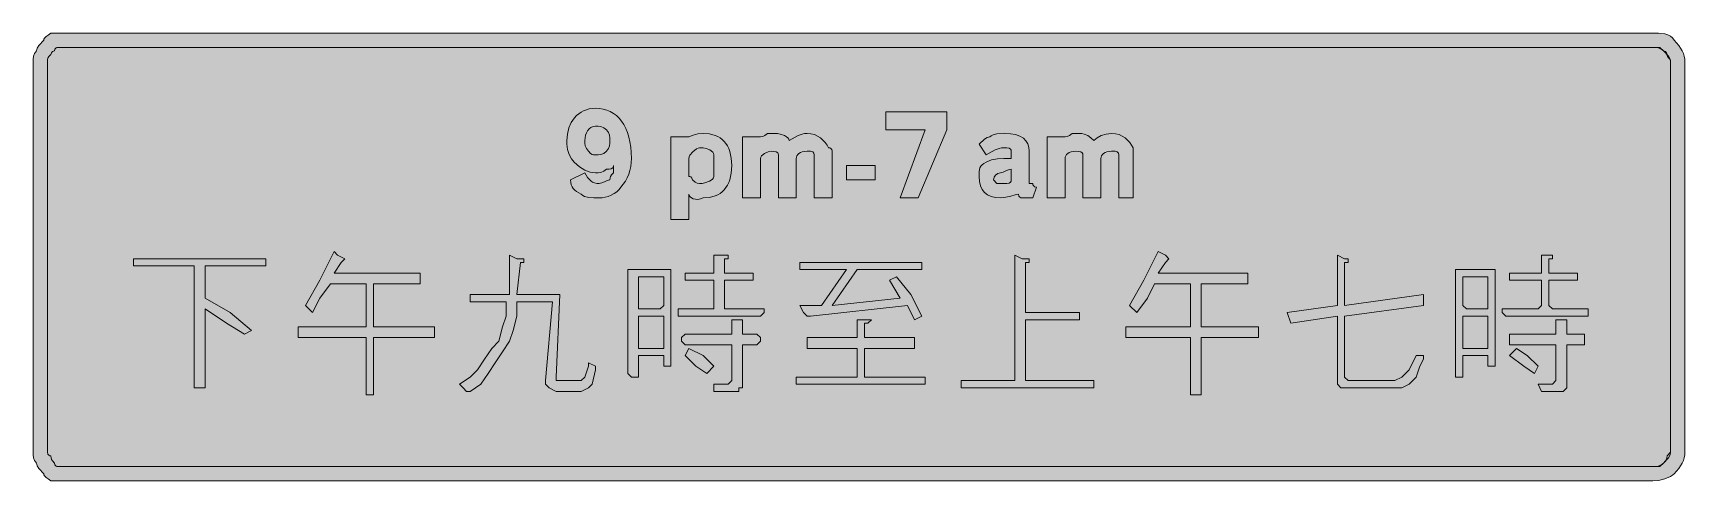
# Model space of a CAD drawing. Header units: metres. Extents: x 7 to 561, y 60 to 210.
import ezdxf

# ---------------------------------------------------------------- set-up
doc = ezdxf.new("R2010")
doc.units = ezdxf.units.M
doc.layers.add('FILL_BLACK_000000', color=7, linetype='Continuous', true_color=0x000000)
doc.layers.add('FILL_WHITE_FFFFFF', color=7, linetype='Continuous', true_color=0xffffff)

msp = doc.modelspace()

# ---------------------------------------------------------------- hatches: boundary and pattern name
at = {"layer": 'FILL_BLACK_000000', "true_color": 0x000000}
h = msp.add_hatch(color=7, dxfattribs=at)
h.dxf.hatch_style = 1
h.paths.add_polyline_path([(7.37, 201.3), (7.5, 202.2), (7.86, 203.1), (8.55, 204), (8.76, 204.9), (9.3, 205.8), (10.95, 207.6), (11, 208), (11.16, 208.31), (11.7, 208.8), (12.47, 209.29), (13.35, 210), (16.95, 210), (549.75, 210), (551.72, 209.96), (553.8, 209.7), (554.78, 209.41), (555.66, 208.99), (556.39, 208.39), (556.95, 207.6), (558.53, 205.8), (559.65, 204), (560.04, 203.1), (560.33, 202.2), (560.49, 201.3), (560.55, 200.4), (560.55, 69.6), (560.49, 68.7), (560.33, 67.8), (560.04, 66.9), (559.65, 66), (558.52, 64.2), (556.95, 62.4), (556.39, 61.95), (555.66, 61.52), (553.8, 60.75), (551.72, 60.21), (549.75, 60), (16.95, 60), (13.35, 60), (12.47, 60.71), (11.7, 61.2), (11.16, 61.69), (11, 62), (10.95, 62.4), (9.3, 64.2), (8.76, 65.1), (8.55, 66), (7.86, 66.9), (7.5, 67.8), (7.37, 68.7), (7.35, 69.6), (7.35, 200.4), (7.37, 201.3)])
h.paths.add_polyline_path([(12.66, 68.59), (12.95, 68.45), (13.35, 68.4), (13.37, 67.69), (13.5, 67.2), (13.86, 66.71), (14.55, 66), (14.7, 65.4), (15.06, 64.99), (15.35, 64.85), (15.75, 64.8), (16.95, 64.8), (549.75, 64.8), (552.15, 64.8), (553.35, 66), (554.04, 66.71), (554.4, 67.2), (554.53, 67.69), (554.55, 68.4), (555.75, 69.6), (555.75, 200.4), (555.54, 201.3), (555, 202.2), (553.35, 204), (552.45, 204.69), (551.55, 205.05), (550.65, 205.18), (549.75, 205.2), (16.95, 205.2), (15.75, 205.2), (15.35, 205.15), (15.06, 205.01), (14.7, 204.6), (14.55, 204), (14.15, 203.95), (13.86, 203.81), (13.5, 203.4), (13.35, 202.8), (12.66, 202.09), (12.3, 201.6), (12.17, 201.11), (12.15, 200.4), (12.15, 69.6), (12.3, 69), (12.66, 68.59)], flags=16)
h = msp.add_hatch(color=7, dxfattribs=at)
h.dxf.hatch_style = 1
h.paths.add_polyline_path([(201.54, 164.91), (201, 164.55), (200.23, 164.42), (199.35, 164.4), (198.45, 163.71), (197.55, 163.35), (196.65, 163.22), (195.75, 163.2), (194.85, 163.26), (193.95, 163.42), (193.05, 163.71), (192.15, 164.1), (190.35, 165.22), (188.55, 166.8), (187.67, 167.91), (186.9, 169.35), (186.36, 171.02), (186.15, 172.8), (186.15, 174), (186.32, 176.19), (186.81, 178.22), (187.61, 180.05), (188.7, 181.65), (189.35, 182.35), (190.08, 182.96), (190.86, 183.5), (191.72, 183.96), (192.64, 184.32), (193.61, 184.58), (194.65, 184.74), (195.75, 184.8), (197.07, 184.73), (198.33, 184.52), (199.53, 184.18), (200.66, 183.69), (201.72, 183.08), (202.71, 182.33), (203.62, 181.46), (204.45, 180.45), (205.19, 179.32), (205.85, 178.06), (206.42, 176.68), (206.89, 175.18), (207.26, 173.56), (207.53, 171.82), (207.69, 169.97), (207.75, 168), (207.69, 166.65), (207.52, 165.32), (207.24, 164.01), (206.85, 162.75), (206.34, 161.54), (205.72, 160.41), (204.99, 159.35), (204.15, 158.4), (203.59, 157.56), (202.86, 156.82), (201.98, 156.21), (201, 155.7), (199.97, 155.31), (198.92, 155.02), (197.9, 154.86), (196.95, 154.8), (195.17, 154.82), (193.5, 154.95), (192.06, 155.31), (191.45, 155.6), (190.95, 156), (189.37, 156.92), (188.76, 157.41), (188.25, 157.95), (187.86, 158.54), (187.57, 159.21), (187.41, 159.95), (187.35, 160.8), (192.15, 163.2), (193.07, 161.62), (193.56, 161.01), (194.1, 160.5), (194.69, 160.11), (195.36, 159.82), (196.1, 159.66), (196.95, 159.6), (197.85, 159.79), (198.75, 160.2), (199.65, 160.61), (200.55, 160.8), (200.57, 161.51), (200.7, 162), (201.06, 162.49), (201.75, 163.2), (201.75, 165.6), (201.7, 165.2), (201.54, 164.91)])
h.paths.add_polyline_path([(197.55, 169.35), (198.45, 169.71), (199.35, 170.4), (200.04, 171.3), (200.4, 172.2), (200.53, 173.1), (200.55, 174), (200.53, 174.9), (200.4, 175.8), (200.04, 176.7), (199.35, 177.6), (198.45, 178.29), (197.55, 178.65), (196.65, 178.78), (195.75, 178.8), (194.91, 178.69), (194.17, 178.39), (193.56, 177.91), (193.05, 177.3), (192.66, 176.57), (192.38, 175.76), (192.21, 174.9), (192.15, 174), (192.17, 173.1), (192.3, 172.2), (192.66, 171.3), (193.35, 170.4), (194.06, 169.71), (194.55, 169.35), (195.04, 169.22), (195.75, 169.2), (196.65, 169.22), (197.55, 169.35)], flags=16)
h = msp.add_hatch(color=7, dxfattribs=at)
h.dxf.hatch_style = 1
h.paths.add_polyline_path([(306.15, 177.6), (292.95, 177.6), (292.95, 183.6), (313.35, 183.6), (313.35, 177.6), (303.75, 154.8), (297.75, 154.8), (306.15, 177.6)])
h = msp.add_hatch(color=7, dxfattribs=at)
h.dxf.hatch_style = 1
h.paths.add_polyline_path([(229.99, 176.21), (231.75, 176.4), (233.89, 176.23), (235.78, 175.72), (236.64, 175.35), (237.42, 174.88), (238.15, 174.33), (238.8, 173.7), (239.38, 172.98), (239.89, 172.18), (240.33, 171.3), (240.69, 170.32), (241.18, 168.13), (241.35, 165.6), (241.18, 163.07), (240.69, 160.87), (240.33, 159.9), (239.89, 159.02), (239.38, 158.22), (238.8, 157.5), (238.15, 156.87), (237.42, 156.32), (236.64, 155.85), (235.78, 155.47), (233.89, 154.97), (231.75, 154.8), (230.85, 154.46), (229.99, 154.31), (229.18, 154.34), (228.45, 154.5), (227.84, 154.78), (227.36, 155.14), (227.06, 155.55), (226.95, 156), (226.95, 147.6), (220.95, 147.6), (220.95, 175.2), (226.95, 175.2), (228.45, 175.8), (229.99, 176.21)])
h.paths.add_polyline_path([(232.31, 159.81), (233.85, 160.35), (234.46, 160.71), (234.94, 161.12), (235.24, 161.55), (235.35, 162), (235.35, 163.2), (235.35, 168), (235.35, 169.2), (235.24, 169.65), (234.96, 170.08), (234, 170.85), (232.82, 171.39), (231.75, 171.6), (230.55, 171.6), (230.05, 171.49), (229.48, 171.21), (228.3, 170.25), (227.34, 169.07), (227.06, 168.5), (226.95, 168), (226.95, 163.2), (226.95, 162), (227.35, 161.95), (227.64, 161.81), (228, 161.4), (228.15, 160.8), (229.03, 160.11), (229.8, 159.75), (230.55, 159.6), (231.45, 159.65), (232.31, 159.81)], flags=16)
h = msp.add_hatch(color=7, dxfattribs=at)
h.dxf.hatch_style = 1
h.paths.add_polyline_path([(256.95, 154.8), (256.95, 169.2), (256.9, 169.6), (256.74, 169.89), (256.2, 170.25), (255.43, 170.38), (254.55, 170.4), (253.48, 170.19), (252.3, 169.65), (251.34, 168.88), (251.06, 168.45), (250.95, 168), (250.95, 154.8), (244.95, 154.8), (244.95, 175.2), (250.95, 175.2), (251.7, 175.35), (252.47, 175.71), (253.35, 176.4), (255.75, 176.4), (256.65, 176.35), (257.51, 176.19), (259.05, 175.65), (259.66, 175.29), (260.14, 174.88), (260.44, 174.45), (260.55, 174), (263.55, 175.65), (264.94, 176.19), (265.7, 176.35), (266.55, 176.4), (267.84, 176.29), (269.02, 175.99), (270.09, 175.51), (271.05, 174.9), (271.89, 174.17), (272.62, 173.36), (273.24, 172.5), (273.75, 171.6), (274.15, 171.55), (274.44, 171.41), (274.8, 171), (274.95, 170.4), (274.95, 169.2), (274.95, 154.8), (268.95, 154.8), (268.95, 169.2), (268.8, 169.8), (268.44, 170.21), (268.15, 170.35), (267.75, 170.4), (266.55, 170.4), (265.71, 170.35), (264.97, 170.19), (264.36, 169.96), (263.85, 169.65), (263.46, 169.29), (263.17, 168.88), (263.01, 168.45), (262.95, 168), (262.95, 154.8), (256.95, 154.8)])
h = msp.add_hatch(color=7, dxfattribs=at)
h.dxf.hatch_style = 1
h.paths.add_polyline_path([(334.95, 170.4), (334.9, 170.8), (334.74, 171.09), (334.2, 171.45), (333.43, 171.58), (332.55, 171.6), (331.7, 171.55), (330.94, 171.39), (329.55, 170.85), (326.55, 169.2), (324.15, 172.8), (325.95, 174.45), (326.85, 174.99), (327.75, 175.2), (328.25, 175.6), (328.84, 175.89), (330.15, 176.25), (332.55, 176.4), (334.63, 176.29), (336.39, 175.97), (337.84, 175.45), (339, 174.75), (339.87, 173.88), (340.48, 172.86), (340.84, 171.69), (340.95, 170.4), (340.95, 159.6), (342.15, 159.6), (342.2, 159.2), (342.34, 158.91), (342.75, 158.55), (343.35, 158.4), (342.15, 154.8), (338.55, 154.8), (338.15, 154.85), (337.86, 154.99), (337.5, 155.4), (337.35, 156), (336.24, 155.81), (334.8, 155.4), (333.13, 154.99), (331.35, 154.8), (329.66, 154.91), (328.2, 155.25), (326.96, 155.81), (325.95, 156.6), (325.16, 157.61), (324.6, 158.85), (324.26, 160.31), (324.15, 162), (324.19, 163.59), (324.45, 164.85), (324.74, 165.39), (325.16, 165.88), (325.76, 166.35), (326.55, 166.8), (328.37, 167.49), (330.3, 167.85), (332.46, 167.98), (334.95, 168), (334.95, 169.2), (334.95, 170.4)])
h.paths.add_polyline_path([(334.2, 159.75), (334.74, 160.11), (334.9, 160.4), (334.95, 160.8), (334.95, 164.4), (334.05, 164.21), (333.15, 163.8), (332.25, 163.39), (331.35, 163.2), (330.47, 162.99), (329.7, 162.45), (329.16, 161.68), (328.95, 160.8), (330.15, 159.6), (332.55, 159.6), (333.43, 159.62), (334.2, 159.75)], flags=16)
h = msp.add_hatch(color=7, dxfattribs=at)
h.dxf.hatch_style = 1
h.paths.add_polyline_path([(358.95, 154.8), (358.95, 169.2), (358.9, 169.6), (358.74, 169.89), (358.2, 170.25), (357.43, 170.38), (356.55, 170.4), (355.71, 170.35), (354.97, 170.19), (354.36, 169.96), (353.85, 169.65), (353.46, 169.29), (353.17, 168.88), (353.01, 168.45), (352.95, 168), (352.95, 154.8), (346.95, 154.8), (346.95, 175.2), (352.95, 175.2), (353.7, 175.35), (354.47, 175.71), (355.35, 176.4), (357.75, 176.4), (358.6, 176.35), (359.34, 176.19), (360.6, 175.65), (361.63, 174.88), (362.55, 174), (363.66, 174.88), (365.1, 175.65), (366.77, 176.19), (368.55, 176.4), (369.84, 176.29), (371.02, 175.99), (372.09, 175.51), (373.05, 174.9), (373.89, 174.17), (374.62, 173.36), (375.24, 172.5), (375.75, 171.6), (375.75, 170.4), (375.75, 169.2), (375.75, 154.8), (370.95, 154.8), (370.95, 169.2), (370.8, 169.8), (370.44, 170.21), (370.15, 170.35), (369.75, 170.4), (368.55, 170.4), (367.71, 170.35), (366.98, 170.19), (366.36, 169.96), (365.85, 169.65), (365.46, 169.29), (365.17, 168.88), (365.01, 168.45), (364.95, 168), (364.95, 154.8), (358.95, 154.8)])
h = msp.add_hatch(color=7, dxfattribs=at)
h.dxf.hatch_style = 1
h.paths.add_polyline_path([(289.35, 165.6), (289.35, 160.8), (279.75, 160.8), (279.75, 165.6), (289.35, 165.6)])
h = msp.add_hatch(color=7, dxfattribs=at)
h.dxf.hatch_style = 1
h.paths.add_polyline_path([(85.35, 134.4), (85.35, 132), (64.95, 132), (64.95, 121.2), (73.35, 116.4), (80.55, 110.4), (78.15, 109.2), (72.15, 112.8), (64.95, 117.6), (64.95, 91.2), (61.35, 91.2), (61.35, 132), (40.95, 132), (40.95, 134.4), (85.35, 134.4)])
h = msp.add_hatch(color=7, dxfattribs=at)
h.dxf.hatch_style = 1
h.paths.add_polyline_path([(136.95, 126), (121.35, 126), (121.35, 111.6), (141.75, 111.6), (141.75, 108), (121.35, 108), (121.35, 88.8), (118.95, 88.8), (118.95, 108), (96.15, 108), (96.15, 111.6), (118.95, 111.6), (118.95, 126), (106.95, 126), (103.35, 121.2), (100.95, 116.4), (98.55, 118.8), (103.35, 127.2), (108.15, 136.8), (109.35, 135.6), (111.75, 134.4), (110.55, 133.2), (108.15, 129.6), (136.95, 129.6), (136.95, 126)])
h = msp.add_hatch(color=7, dxfattribs=at)
h.dxf.hatch_style = 1
h.paths.add_polyline_path([(169.35, 115.2), (168.15, 110.4), (166.95, 106.8), (164.55, 103.2), (162.15, 99.6), (159.75, 96), (157.35, 92.4), (153.75, 90), (152.55, 90), (151.35, 91.2), (150.15, 92.4), (153.75, 94.8), (156.15, 97.2), (158.55, 100.8), (160.95, 104.4), (163.35, 106.8), (164.55, 111.6), (165.75, 115.2), (165.75, 120), (153.75, 120), (153.75, 122.4), (166.95, 122.4), (166.95, 135.6), (169.35, 134.4), (170.55, 134.4), (171.75, 134.4), (171.75, 133.2), (170.55, 133.2), (169.35, 122.4), (183.75, 122.4), (182.55, 94.8), (182.55, 93.6), (189.75, 93.6), (190.95, 93.6), (192.15, 94.8), (193.35, 98.4), (193.35, 99.6), (195.75, 98.4), (195.75, 97.2), (194.55, 92.4), (193.35, 91.2), (190.95, 90), (182.55, 90), (180.15, 91.2), (178.95, 92.4), (178.95, 93.6), (181.35, 120), (169.35, 120), (169.35, 115.2)])
h = msp.add_hatch(color=7, dxfattribs=at)
h.dxf.hatch_style = 1
h.paths.add_polyline_path([(252.15, 117.6), (252.15, 116.4), (250.95, 115.2), (223.35, 115.2), (223.35, 116.4), (223.35, 117.6), (235.35, 117.6), (235.35, 118.8), (235.35, 127.2), (226.95, 127.2), (225.75, 127.2), (225.75, 129.6), (226.95, 129.6), (235.35, 129.6), (235.35, 135.6), (236.55, 135.6), (237.75, 135.6), (238.95, 135.6), (240.15, 135.6), (240.15, 134.4), (238.95, 134.4), (238.95, 129.6), (248.55, 129.6), (248.55, 127.2), (238.95, 127.2), (238.95, 118.8), (238.95, 117.6), (250.95, 117.6), (252.15, 117.6)])
h = msp.add_hatch(color=7, dxfattribs=at)
h.dxf.hatch_style = 1
h.paths.add_polyline_path([(296.55, 128.4), (301.35, 122.4), (304.95, 115.2), (302.55, 114), (300.15, 118.8), (267.75, 115.2), (266.55, 115.2), (265.35, 116.4), (264.15, 118.8), (271.35, 118.8), (279.75, 130.8), (264.15, 130.8), (264.15, 133.2), (304.95, 133.2), (304.95, 130.8), (283.35, 130.8), (274.95, 118.8), (297.75, 121.2), (294.15, 127.2), (296.55, 128.4)])
h = msp.add_hatch(color=7, dxfattribs=at)
h.dxf.hatch_style = 1
h.paths.add_polyline_path([(339.75, 114), (339.75, 93.6), (362.55, 93.6), (362.55, 91.2), (318.15, 91.2), (318.15, 93.6), (336.15, 93.6), (336.15, 135.6), (338.55, 134.4), (339.75, 134.4), (340.95, 134.4), (340.95, 133.2), (339.75, 133.2), (339.75, 116.4), (357.75, 116.4), (357.75, 114), (339.75, 114)])
h = msp.add_hatch(color=7, dxfattribs=at)
h.dxf.hatch_style = 1
h.paths.add_polyline_path([(414.15, 126), (398.55, 126), (398.55, 111.6), (417.75, 111.6), (417.75, 108), (398.55, 108), (398.55, 88.8), (394.95, 88.8), (394.95, 108), (373.35, 108), (373.35, 111.6), (394.95, 111.6), (394.95, 126), (382.95, 126), (380.55, 121.2), (376.95, 116.4), (374.55, 118.8), (379.35, 127.2), (384.15, 136.8), (386.55, 135.6), (387.75, 134.4), (386.55, 133.2), (384.15, 129.6), (414.15, 129.6), (414.15, 126)])
h = msp.add_hatch(color=7, dxfattribs=at)
h.dxf.hatch_style = 1
h.paths.add_polyline_path([(444.15, 118.8), (444.15, 135.6), (446.55, 134.4), (447.75, 134.4), (447.75, 133.2), (446.55, 133.2), (446.55, 118.8), (472.95, 122.4), (472.95, 118.8), (446.55, 115.2), (446.55, 94.8), (447.75, 93.6), (451.35, 93.6), (463.35, 93.6), (465.75, 94.8), (468.15, 97.2), (470.55, 102), (472.95, 102), (472.95, 100.8), (471.75, 98.4), (470.55, 94.8), (468.15, 92.4), (465.75, 91.2), (463.35, 91.2), (447.75, 91.2), (446.55, 91.2), (445.35, 91.2), (444.15, 92.4), (444.15, 94.8), (444.15, 115.2), (428.55, 112.8), (427.35, 116.4), (444.15, 118.8)])
h = msp.add_hatch(color=7, dxfattribs=at)
h.dxf.hatch_style = 1
h.paths.add_polyline_path([(528.15, 116.4), (528.15, 115.2), (500.55, 115.2), (499.35, 116.4), (499.35, 117.6), (500.55, 117.6), (511.35, 117.6), (512.55, 118.8), (512.55, 127.2), (511.35, 127.2), (504.15, 127.2), (502.95, 127.2), (501.75, 127.2), (501.75, 129.6), (502.95, 129.6), (504.15, 129.6), (511.35, 129.6), (512.55, 129.6), (512.55, 135.6), (514.95, 135.6), (516.15, 135.6), (516.15, 134.4), (514.95, 134.4), (514.95, 129.6), (516.15, 129.6), (524.55, 129.6), (524.55, 127.2), (516.15, 127.2), (514.95, 127.2), (514.95, 118.8), (516.15, 117.6), (528.15, 117.6), (528.15, 116.4)])
h = msp.add_hatch(color=7, dxfattribs=at)
h.dxf.hatch_style = 1
h.paths.add_polyline_path([(207.75, 130.8), (220.95, 130.8), (220.95, 99.6), (220.95, 98.4), (218.55, 98.4), (218.55, 99.6), (218.55, 102), (217.35, 102), (210.15, 102), (210.15, 96), (210.15, 94.8), (207.75, 94.8), (206.55, 96), (206.55, 130.8), (207.75, 130.8)])
h.paths.add_polyline_path([(218.55, 104.4), (218.55, 115.2), (217.35, 115.2), (210.15, 115.2), (210.15, 104.4), (217.35, 104.4), (218.55, 104.4)], flags=16)
h.paths.add_polyline_path([(217.35, 117.6), (218.55, 118.8), (218.55, 128.4), (217.35, 128.4), (210.15, 128.4), (210.15, 118.8), (210.15, 117.6), (217.35, 117.6)], flags=16)
h = msp.add_hatch(color=7, dxfattribs=at)
h.dxf.hatch_style = 1
h.paths.add_polyline_path([(496.95, 130.8), (496.95, 99.6), (496.95, 98.4), (494.55, 98.4), (494.55, 99.6), (494.55, 102), (487.35, 102), (486.15, 102), (486.15, 96), (486.15, 94.8), (483.75, 94.8), (483.75, 96), (483.75, 130.8), (496.95, 130.8)])
h.paths.add_polyline_path([(487.35, 104.4), (494.55, 104.4), (494.55, 115.2), (487.35, 115.2), (486.15, 115.2), (486.15, 104.4), (487.35, 104.4)], flags=16)
h.paths.add_polyline_path([(494.55, 117.6), (494.55, 118.8), (494.55, 128.4), (487.35, 128.4), (486.15, 128.4), (486.15, 118.8), (487.35, 117.6), (494.55, 117.6)], flags=16)
h = msp.add_hatch(color=7, dxfattribs=at)
h.dxf.hatch_style = 1
h.paths.add_polyline_path([(242.55, 114), (244.95, 114), (244.95, 112.8), (244.95, 109.2), (249.75, 109.2), (250.95, 108), (250.95, 106.8), (249.75, 105.6), (244.95, 105.6), (244.95, 93.6), (244.95, 91.2), (243.75, 91.2), (243.75, 90), (242.55, 90), (236.55, 90), (235.35, 90), (235.35, 92.4), (236.55, 92.4), (240.15, 92.4), (241.35, 93.6), (241.35, 94.8), (241.35, 105.6), (225.75, 105.6), (224.55, 106.8), (224.55, 108), (225.75, 109.2), (241.35, 109.2), (241.35, 114), (242.55, 114)])
h = msp.add_hatch(color=7, dxfattribs=at)
h.dxf.hatch_style = 1
h.paths.add_polyline_path([(306.15, 94.8), (306.15, 92.4), (262.95, 92.4), (262.95, 94.8), (283.35, 94.8), (283.35, 104.4), (266.55, 104.4), (266.55, 108), (283.35, 108), (283.35, 114), (285.75, 114), (286.95, 114), (288.15, 114), (286.95, 112.8), (285.75, 112.8), (285.75, 108), (302.55, 108), (302.55, 104.4), (285.75, 104.4), (285.75, 94.8), (306.15, 94.8)])
h = msp.add_hatch(color=7, dxfattribs=at)
h.dxf.hatch_style = 1
h.paths.add_polyline_path([(526.95, 109.2), (526.95, 108), (526.95, 106.8), (526.95, 105.6), (520.95, 105.6), (520.95, 93.6), (520.95, 91.2), (519.75, 90), (518.55, 90), (513.75, 90), (512.55, 90), (511.35, 92.4), (512.55, 92.4), (516.15, 92.4), (517.35, 93.6), (517.35, 94.8), (517.35, 105.6), (501.75, 105.6), (501.75, 106.8), (501.75, 108), (501.75, 109.2), (517.35, 109.2), (517.35, 114), (518.55, 114), (519.75, 114), (520.95, 114), (520.95, 112.8), (520.95, 109.2), (526.95, 109.2)])
h = msp.add_hatch(color=7, dxfattribs=at)
h.dxf.hatch_style = 1
h.paths.add_polyline_path([(231.75, 102), (235.35, 98.4), (232.95, 96), (229.35, 98.4), (225.75, 102), (226.95, 104.4), (231.75, 102)])
h = msp.add_hatch(color=7, dxfattribs=at)
h.dxf.hatch_style = 1
h.paths.add_polyline_path([(507.75, 102), (511.35, 98.4), (510.15, 96), (506.55, 98.4), (501.75, 102), (504.15, 104.4), (507.75, 102)])
at = {"layer": 'FILL_WHITE_FFFFFF', "true_color": 0xffffff}
h = msp.add_hatch(color=7, dxfattribs=at)
h.dxf.hatch_style = 1
h.paths.add_polyline_path([(552.15, 205.2), (553.35, 204), (553.75, 203.95), (554.04, 203.81), (554.4, 203.4), (554.55, 202.8), (554.6, 202.4), (554.74, 202.09), (555.15, 201.6), (555.56, 201.11), (555.7, 200.8), (555.75, 200.4), (555.75, 69.6), (555.54, 68.7), (555, 67.8), (553.35, 66), (552.45, 65.31), (551.55, 64.95), (550.65, 64.82), (549.75, 64.8), (16.95, 64.8), (15.75, 64.8), (15.35, 64.85), (15.06, 64.99), (14.7, 65.4), (14.55, 66), (13.86, 66.71), (13.5, 67.2), (13.37, 67.69), (13.35, 68.4), (12.95, 68.45), (12.66, 68.59), (12.3, 69), (12.15, 69.6), (12.15, 200.4), (12.17, 201.11), (12.3, 201.6), (12.66, 202.09), (13.35, 202.8), (13.5, 203.4), (13.86, 203.81), (14.15, 203.95), (14.55, 204), (14.7, 204.6), (15.06, 205.01), (15.35, 205.15), (15.75, 205.2), (16.95, 205.2), (549.75, 205.2), (552.15, 205.2)])

# ---------------------------------------------------------------- linework, layer by layer
at = {"layer": 'FILL_BLACK_000000', "lineweight": 0, "true_color": 0x000000}
for points in [[(7.37, 201.3), (7.5, 202.2), (7.86, 203.1), (8.55, 204), (8.76, 204.9), (9.3, 205.8), (10.95, 207.6), (11, 208), (11.16, 208.31), (11.7, 208.8), (12.47, 209.29), (13.35, 210), (16.95, 210), (549.75, 210), (551.72, 209.96), (553.8, 209.7), (554.78, 209.41), (555.66, 208.99), (556.39, 208.39), (556.95, 207.6), (558.53, 205.8), (559.65, 204), (560.04, 203.1), (560.33, 202.2), (560.49, 201.3), (560.55, 200.4), (560.55, 69.6), (560.49, 68.7), (560.33, 67.8), (560.04, 66.9), (559.65, 66), (558.52, 64.2), (556.95, 62.4), (556.39, 61.95), (555.66, 61.52), (553.8, 60.75), (551.72, 60.21), (549.75, 60), (16.95, 60), (13.35, 60), (12.47, 60.71), (11.7, 61.2), (11.16, 61.69), (11, 62), (10.95, 62.4), (9.3, 64.2), (8.76, 65.1), (8.55, 66), (7.86, 66.9), (7.5, 67.8), (7.37, 68.7), (7.35, 69.6), (7.35, 200.4)], [(12.66, 68.59), (12.95, 68.45), (13.35, 68.4), (13.37, 67.69), (13.5, 67.2), (13.86, 66.71), (14.55, 66), (14.7, 65.4), (15.06, 64.99), (15.35, 64.85), (15.75, 64.8), (16.95, 64.8), (549.75, 64.8), (552.15, 64.8), (553.35, 66), (554.04, 66.71), (554.4, 67.2), (554.53, 67.69), (554.55, 68.4), (555.75, 69.6), (555.75, 200.4), (555.54, 201.3), (555, 202.2), (553.35, 204), (552.45, 204.69), (551.55, 205.05), (550.65, 205.18), (549.75, 205.2), (16.95, 205.2), (15.75, 205.2), (15.35, 205.15), (15.06, 205.01), (14.7, 204.6), (14.55, 204), (14.15, 203.95), (13.86, 203.81), (13.5, 203.4), (13.35, 202.8), (12.66, 202.09), (12.3, 201.6), (12.17, 201.11), (12.15, 200.4), (12.15, 69.6), (12.3, 69)], [(201.54, 164.91), (201, 164.55), (200.23, 164.42), (199.35, 164.4), (198.45, 163.71), (197.55, 163.35), (196.65, 163.22), (195.75, 163.2), (194.85, 163.26), (193.95, 163.42), (193.05, 163.71), (192.15, 164.1), (190.35, 165.22), (188.55, 166.8), (187.67, 167.91), (186.9, 169.35), (186.36, 171.02), (186.15, 172.8), (186.15, 174), (186.32, 176.19), (186.81, 178.22), (187.61, 180.05), (188.7, 181.65), (189.35, 182.35), (190.08, 182.96), (190.86, 183.5), (191.72, 183.96), (192.64, 184.32), (193.61, 184.58), (194.65, 184.74), (195.75, 184.8), (197.07, 184.73), (198.33, 184.52), (199.53, 184.18), (200.66, 183.69), (201.72, 183.08), (202.71, 182.33), (203.62, 181.46), (204.45, 180.45), (205.19, 179.32), (205.85, 178.06), (206.42, 176.68), (206.89, 175.18), (207.26, 173.56), (207.53, 171.82), (207.69, 169.97), (207.75, 168), (207.69, 166.65), (207.52, 165.32), (207.24, 164.01), (206.85, 162.75), (206.34, 161.54), (205.72, 160.41), (204.99, 159.35), (204.15, 158.4), (203.59, 157.56), (202.86, 156.82), (201.98, 156.21), (201, 155.7), (199.97, 155.31), (198.92, 155.02), (197.9, 154.86), (196.95, 154.8), (195.17, 154.82), (193.5, 154.95), (192.06, 155.31), (191.45, 155.6), (190.95, 156), (189.37, 156.92), (188.76, 157.41), (188.25, 157.95), (187.86, 158.54), (187.57, 159.21), (187.41, 159.95), (187.35, 160.8), (192.15, 163.2), (193.07, 161.62), (193.56, 161.01), (194.1, 160.5), (194.69, 160.11), (195.36, 159.82), (196.1, 159.66), (196.95, 159.6), (197.85, 159.79), (198.75, 160.2), (199.65, 160.61), (200.55, 160.8), (200.57, 161.51), (200.7, 162), (201.06, 162.49), (201.75, 163.2), (201.75, 165.6), (201.7, 165.2)], [(306.15, 177.6), (292.95, 177.6), (292.95, 183.6), (313.35, 183.6), (313.35, 177.6), (303.75, 154.8), (297.75, 154.8)], [(197.55, 169.35), (198.45, 169.71), (199.35, 170.4), (200.04, 171.3), (200.4, 172.2), (200.53, 173.1), (200.55, 174), (200.53, 174.9), (200.4, 175.8), (200.04, 176.7), (199.35, 177.6), (198.45, 178.29), (197.55, 178.65), (196.65, 178.78), (195.75, 178.8), (194.91, 178.69), (194.17, 178.39), (193.56, 177.91), (193.05, 177.3), (192.66, 176.57), (192.38, 175.76), (192.21, 174.9), (192.15, 174), (192.17, 173.1), (192.3, 172.2), (192.66, 171.3), (193.35, 170.4), (194.06, 169.71), (194.55, 169.35), (195.04, 169.22), (195.75, 169.2), (196.65, 169.22)], [(229.99, 176.21), (231.75, 176.4), (233.89, 176.23), (235.78, 175.72), (236.64, 175.35), (237.42, 174.88), (238.15, 174.33), (238.8, 173.7), (239.38, 172.98), (239.89, 172.18), (240.33, 171.3), (240.69, 170.32), (241.18, 168.13), (241.35, 165.6), (241.18, 163.07), (240.69, 160.87), (240.33, 159.9), (239.89, 159.02), (239.38, 158.22), (238.8, 157.5), (238.15, 156.87), (237.42, 156.32), (236.64, 155.85), (235.78, 155.47), (233.89, 154.97), (231.75, 154.8), (230.85, 154.46), (229.99, 154.31), (229.18, 154.34), (228.45, 154.5), (227.84, 154.78), (227.36, 155.14), (227.06, 155.55), (226.95, 156), (226.95, 147.6), (220.95, 147.6), (220.95, 175.2), (226.95, 175.2), (228.45, 175.8)], [(232.31, 159.81), (233.85, 160.35), (234.46, 160.71), (234.94, 161.12), (235.24, 161.55), (235.35, 162), (235.35, 163.2), (235.35, 168), (235.35, 169.2), (235.24, 169.65), (234.96, 170.08), (234, 170.85), (232.82, 171.39), (231.75, 171.6), (230.55, 171.6), (230.05, 171.49), (229.48, 171.21), (228.3, 170.25), (227.34, 169.07), (227.06, 168.5), (226.95, 168), (226.95, 163.2), (226.95, 162), (227.35, 161.95), (227.64, 161.81), (228, 161.4), (228.15, 160.8), (229.03, 160.11), (229.8, 159.75), (230.55, 159.6), (231.45, 159.65)], [(256.95, 154.8), (256.95, 169.2), (256.9, 169.6), (256.74, 169.89), (256.2, 170.25), (255.43, 170.38), (254.55, 170.4), (253.48, 170.19), (252.3, 169.65), (251.34, 168.88), (251.06, 168.45), (250.95, 168), (250.95, 154.8), (244.95, 154.8), (244.95, 175.2), (250.95, 175.2), (251.7, 175.35), (252.47, 175.71), (253.35, 176.4), (255.75, 176.4), (256.65, 176.35), (257.51, 176.19), (259.05, 175.65), (259.66, 175.29), (260.14, 174.88), (260.44, 174.45), (260.55, 174), (263.55, 175.65), (264.94, 176.19), (265.7, 176.35), (266.55, 176.4), (267.84, 176.29), (269.02, 175.99), (270.09, 175.51), (271.05, 174.9), (271.89, 174.17), (272.62, 173.36), (273.24, 172.5), (273.75, 171.6), (274.15, 171.55), (274.44, 171.41), (274.8, 171), (274.95, 170.4), (274.95, 169.2), (274.95, 154.8), (268.95, 154.8), (268.95, 169.2), (268.8, 169.8), (268.44, 170.21), (268.15, 170.35), (267.75, 170.4), (266.55, 170.4), (265.71, 170.35), (264.97, 170.19), (264.36, 169.96), (263.85, 169.65), (263.46, 169.29), (263.17, 168.88), (263.01, 168.45), (262.95, 168), (262.95, 154.8)], [(334.95, 170.4), (334.9, 170.8), (334.74, 171.09), (334.2, 171.45), (333.43, 171.58), (332.55, 171.6), (331.7, 171.55), (330.94, 171.39), (329.55, 170.85), (326.55, 169.2), (324.15, 172.8), (325.95, 174.45), (326.85, 174.99), (327.75, 175.2), (328.25, 175.6), (328.84, 175.89), (330.15, 176.25), (332.55, 176.4), (334.63, 176.29), (336.39, 175.97), (337.84, 175.45), (339, 174.75), (339.87, 173.88), (340.48, 172.86), (340.84, 171.69), (340.95, 170.4), (340.95, 159.6), (342.15, 159.6), (342.2, 159.2), (342.34, 158.91), (342.75, 158.55), (343.35, 158.4), (342.15, 154.8), (338.55, 154.8), (338.15, 154.85), (337.86, 154.99), (337.5, 155.4), (337.35, 156), (336.24, 155.81), (334.8, 155.4), (333.13, 154.99), (331.35, 154.8), (329.66, 154.91), (328.2, 155.25), (326.96, 155.81), (325.95, 156.6), (325.16, 157.61), (324.6, 158.85), (324.26, 160.31), (324.15, 162), (324.19, 163.59), (324.45, 164.85), (324.74, 165.39), (325.16, 165.88), (325.76, 166.35), (326.55, 166.8), (328.37, 167.49), (330.3, 167.85), (332.46, 167.98), (334.95, 168), (334.95, 169.2)], [(358.95, 154.8), (358.95, 169.2), (358.9, 169.6), (358.74, 169.89), (358.2, 170.25), (357.43, 170.38), (356.55, 170.4), (355.71, 170.35), (354.97, 170.19), (354.36, 169.96), (353.85, 169.65), (353.46, 169.29), (353.17, 168.88), (353.01, 168.45), (352.95, 168), (352.95, 154.8), (346.95, 154.8), (346.95, 175.2), (352.95, 175.2), (353.7, 175.35), (354.47, 175.71), (355.35, 176.4), (357.75, 176.4), (358.6, 176.35), (359.34, 176.19), (360.6, 175.65), (361.63, 174.88), (362.55, 174), (363.66, 174.88), (365.1, 175.65), (366.77, 176.19), (368.55, 176.4), (369.84, 176.29), (371.02, 175.99), (372.09, 175.51), (373.05, 174.9), (373.89, 174.17), (374.62, 173.36), (375.24, 172.5), (375.75, 171.6), (375.75, 170.4), (375.75, 169.2), (375.75, 154.8), (370.95, 154.8), (370.95, 169.2), (370.8, 169.8), (370.44, 170.21), (370.15, 170.35), (369.75, 170.4), (368.55, 170.4), (367.71, 170.35), (366.98, 170.19), (366.36, 169.96), (365.85, 169.65), (365.46, 169.29), (365.17, 168.88), (365.01, 168.45), (364.95, 168), (364.95, 154.8)], [(289.35, 165.6), (289.35, 160.8), (279.75, 160.8), (279.75, 165.6)], [(334.2, 159.75), (334.74, 160.11), (334.9, 160.4), (334.95, 160.8), (334.95, 164.4), (334.05, 164.21), (333.15, 163.8), (332.25, 163.39), (331.35, 163.2), (330.47, 162.99), (329.7, 162.45), (329.16, 161.68), (328.95, 160.8), (330.15, 159.6), (332.55, 159.6), (333.43, 159.62)], [(85.35, 134.4), (85.35, 132), (64.95, 132), (64.95, 121.2), (73.35, 116.4), (80.55, 110.4), (78.15, 109.2), (72.15, 112.8), (64.95, 117.6), (64.95, 91.2), (61.35, 91.2), (61.35, 132), (40.95, 132), (40.95, 134.4)], [(136.95, 126), (121.35, 126), (121.35, 111.6), (141.75, 111.6), (141.75, 108), (121.35, 108), (121.35, 88.8), (118.95, 88.8), (118.95, 108), (96.15, 108), (96.15, 111.6), (118.95, 111.6), (118.95, 126), (106.95, 126), (103.35, 121.2), (100.95, 116.4), (98.55, 118.8), (103.35, 127.2), (108.15, 136.8), (109.35, 135.6), (111.75, 134.4), (110.55, 133.2), (108.15, 129.6), (136.95, 129.6)], [(169.35, 115.2), (168.15, 110.4), (166.95, 106.8), (164.55, 103.2), (162.15, 99.6), (159.75, 96), (157.35, 92.4), (153.75, 90), (152.55, 90), (151.35, 91.2), (150.15, 92.4), (153.75, 94.8), (156.15, 97.2), (158.55, 100.8), (160.95, 104.4), (163.35, 106.8), (164.55, 111.6), (165.75, 115.2), (165.75, 120), (153.75, 120), (153.75, 122.4), (166.95, 122.4), (166.95, 135.6), (169.35, 134.4), (170.55, 134.4), (171.75, 134.4), (171.75, 133.2), (170.55, 133.2), (169.35, 122.4), (183.75, 122.4), (182.55, 94.8), (182.55, 93.6), (189.75, 93.6), (190.95, 93.6), (192.15, 94.8), (193.35, 98.4), (193.35, 99.6), (195.75, 98.4), (195.75, 97.2), (194.55, 92.4), (193.35, 91.2), (190.95, 90), (182.55, 90), (180.15, 91.2), (178.95, 92.4), (178.95, 93.6), (181.35, 120), (169.35, 120)], [(252.15, 117.6), (252.15, 116.4), (250.95, 115.2), (223.35, 115.2), (223.35, 116.4), (223.35, 117.6), (235.35, 117.6), (235.35, 118.8), (235.35, 127.2), (226.95, 127.2), (225.75, 127.2), (225.75, 129.6), (226.95, 129.6), (235.35, 129.6), (235.35, 135.6), (236.55, 135.6), (237.75, 135.6), (238.95, 135.6), (240.15, 135.6), (240.15, 134.4), (238.95, 134.4), (238.95, 129.6), (248.55, 129.6), (248.55, 127.2), (238.95, 127.2), (238.95, 118.8), (238.95, 117.6), (250.95, 117.6)], [(296.55, 128.4), (301.35, 122.4), (304.95, 115.2), (302.55, 114), (300.15, 118.8), (267.75, 115.2), (266.55, 115.2), (265.35, 116.4), (264.15, 118.8), (271.35, 118.8), (279.75, 130.8), (264.15, 130.8), (264.15, 133.2), (304.95, 133.2), (304.95, 130.8), (283.35, 130.8), (274.95, 118.8), (297.75, 121.2), (294.15, 127.2)], [(339.75, 114), (339.75, 93.6), (362.55, 93.6), (362.55, 91.2), (318.15, 91.2), (318.15, 93.6), (336.15, 93.6), (336.15, 135.6), (338.55, 134.4), (339.75, 134.4), (340.95, 134.4), (340.95, 133.2), (339.75, 133.2), (339.75, 116.4), (357.75, 116.4), (357.75, 114)], [(414.15, 126), (398.55, 126), (398.55, 111.6), (417.75, 111.6), (417.75, 108), (398.55, 108), (398.55, 88.8), (394.95, 88.8), (394.95, 108), (373.35, 108), (373.35, 111.6), (394.95, 111.6), (394.95, 126), (382.95, 126), (380.55, 121.2), (376.95, 116.4), (374.55, 118.8), (379.35, 127.2), (384.15, 136.8), (386.55, 135.6), (387.75, 134.4), (386.55, 133.2), (384.15, 129.6), (414.15, 129.6)], [(444.15, 118.8), (444.15, 135.6), (446.55, 134.4), (447.75, 134.4), (447.75, 133.2), (446.55, 133.2), (446.55, 118.8), (472.95, 122.4), (472.95, 118.8), (446.55, 115.2), (446.55, 94.8), (447.75, 93.6), (451.35, 93.6), (463.35, 93.6), (465.75, 94.8), (468.15, 97.2), (470.55, 102), (472.95, 102), (472.95, 100.8), (471.75, 98.4), (470.55, 94.8), (468.15, 92.4), (465.75, 91.2), (463.35, 91.2), (447.75, 91.2), (446.55, 91.2), (445.35, 91.2), (444.15, 92.4), (444.15, 94.8), (444.15, 115.2), (428.55, 112.8), (427.35, 116.4)], [(528.15, 116.4), (528.15, 115.2), (500.55, 115.2), (499.35, 116.4), (499.35, 117.6), (500.55, 117.6), (511.35, 117.6), (512.55, 118.8), (512.55, 127.2), (511.35, 127.2), (504.15, 127.2), (502.95, 127.2), (501.75, 127.2), (501.75, 129.6), (502.95, 129.6), (504.15, 129.6), (511.35, 129.6), (512.55, 129.6), (512.55, 135.6), (514.95, 135.6), (516.15, 135.6), (516.15, 134.4), (514.95, 134.4), (514.95, 129.6), (516.15, 129.6), (524.55, 129.6), (524.55, 127.2), (516.15, 127.2), (514.95, 127.2), (514.95, 118.8), (516.15, 117.6), (528.15, 117.6)], [(207.75, 130.8), (220.95, 130.8), (220.95, 99.6), (220.95, 98.4), (218.55, 98.4), (218.55, 99.6), (218.55, 102), (217.35, 102), (210.15, 102), (210.15, 96), (210.15, 94.8), (207.75, 94.8), (206.55, 96), (206.55, 130.8)], [(217.35, 117.6), (218.55, 118.8), (218.55, 128.4), (217.35, 128.4), (210.15, 128.4), (210.15, 118.8), (210.15, 117.6)], [(496.95, 130.8), (496.95, 99.6), (496.95, 98.4), (494.55, 98.4), (494.55, 99.6), (494.55, 102), (487.35, 102), (486.15, 102), (486.15, 96), (486.15, 94.8), (483.75, 94.8), (483.75, 96), (483.75, 130.8)], [(494.55, 117.6), (494.55, 118.8), (494.55, 128.4), (487.35, 128.4), (486.15, 128.4), (486.15, 118.8), (487.35, 117.6)], [(218.55, 104.4), (218.55, 115.2), (217.35, 115.2), (210.15, 115.2), (210.15, 104.4), (217.35, 104.4)], [(242.55, 114), (244.95, 114), (244.95, 112.8), (244.95, 109.2), (249.75, 109.2), (250.95, 108), (250.95, 106.8), (249.75, 105.6), (244.95, 105.6), (244.95, 93.6), (244.95, 91.2), (243.75, 91.2), (243.75, 90), (242.55, 90), (236.55, 90), (235.35, 90), (235.35, 92.4), (236.55, 92.4), (240.15, 92.4), (241.35, 93.6), (241.35, 94.8), (241.35, 105.6), (225.75, 105.6), (224.55, 106.8), (224.55, 108), (225.75, 109.2), (241.35, 109.2), (241.35, 114)], [(306.15, 94.8), (306.15, 92.4), (262.95, 92.4), (262.95, 94.8), (283.35, 94.8), (283.35, 104.4), (266.55, 104.4), (266.55, 108), (283.35, 108), (283.35, 114), (285.75, 114), (286.95, 114), (288.15, 114), (286.95, 112.8), (285.75, 112.8), (285.75, 108), (302.55, 108), (302.55, 104.4), (285.75, 104.4), (285.75, 94.8)], [(487.35, 104.4), (494.55, 104.4), (494.55, 115.2), (487.35, 115.2), (486.15, 115.2), (486.15, 104.4)], [(526.95, 109.2), (526.95, 108), (526.95, 106.8), (526.95, 105.6), (520.95, 105.6), (520.95, 93.6), (520.95, 91.2), (519.75, 90), (518.55, 90), (513.75, 90), (512.55, 90), (511.35, 92.4), (512.55, 92.4), (516.15, 92.4), (517.35, 93.6), (517.35, 94.8), (517.35, 105.6), (501.75, 105.6), (501.75, 106.8), (501.75, 108), (501.75, 109.2), (517.35, 109.2), (517.35, 114), (518.55, 114), (519.75, 114), (520.95, 114), (520.95, 112.8), (520.95, 109.2)], [(231.75, 102), (235.35, 98.4), (232.95, 96), (229.35, 98.4), (225.75, 102), (226.95, 104.4)], [(507.75, 102), (511.35, 98.4), (510.15, 96), (506.55, 98.4), (501.75, 102), (504.15, 104.4)]]:
    msp.add_lwpolyline(points, close=True, dxfattribs=at)
at = {"layer": 'FILL_WHITE_FFFFFF', "lineweight": 0, "true_color": 0xffffff}
msp.add_lwpolyline([(552.15, 205.2), (553.35, 204), (553.75, 203.95), (554.04, 203.81), (554.4, 203.4), (554.55, 202.8), (554.6, 202.4), (554.74, 202.09), (555.15, 201.6), (555.56, 201.11), (555.7, 200.8), (555.75, 200.4), (555.75, 69.6), (555.54, 68.7), (555, 67.8), (553.35, 66), (552.45, 65.31), (551.55, 64.95), (550.65, 64.82), (549.75, 64.8), (16.95, 64.8), (15.75, 64.8), (15.35, 64.85), (15.06, 64.99), (14.7, 65.4), (14.55, 66), (13.86, 66.71), (13.5, 67.2), (13.37, 67.69), (13.35, 68.4), (12.95, 68.45), (12.66, 68.59), (12.3, 69), (12.15, 69.6), (12.15, 200.4), (12.17, 201.11), (12.3, 201.6), (12.66, 202.09), (13.35, 202.8), (13.5, 203.4), (13.86, 203.81), (14.15, 203.95), (14.55, 204), (14.7, 204.6), (15.06, 205.01), (15.35, 205.15), (15.75, 205.2), (16.95, 205.2), (549.75, 205.2)], close=True, dxfattribs=at)

doc.saveas('drawing.dxf')
